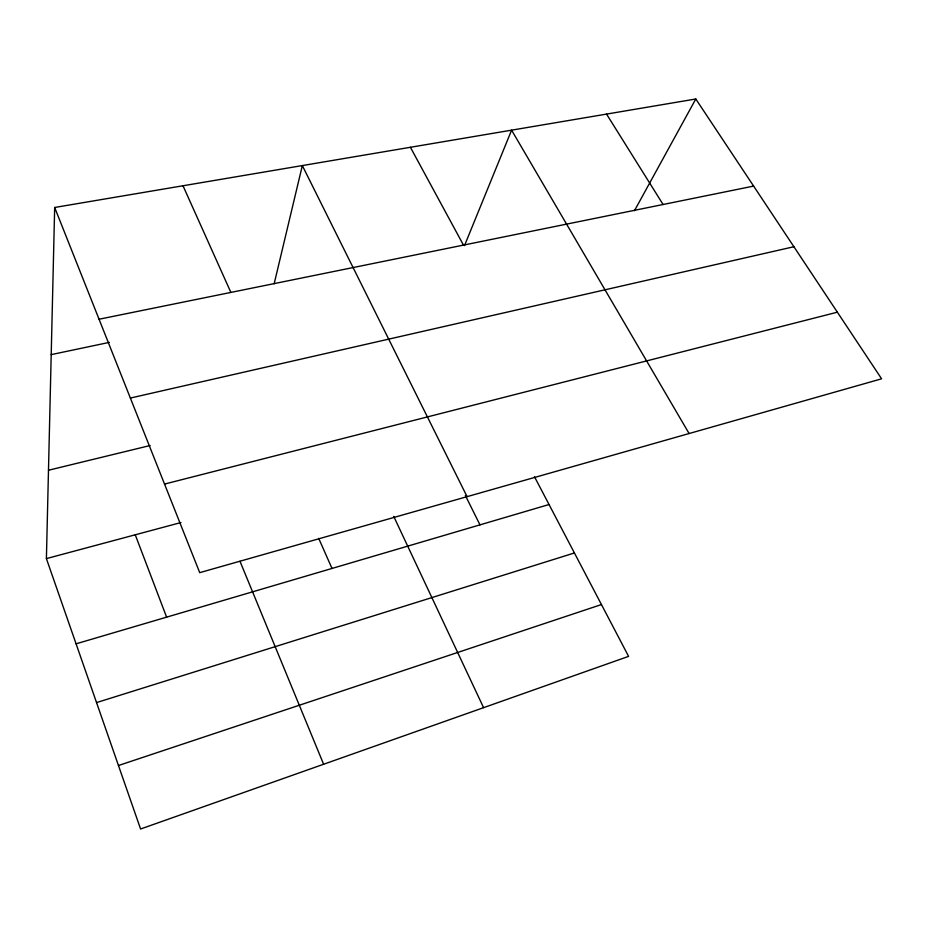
<?xml version="1.0" encoding="UTF-8"?>
<svg xmlns="http://www.w3.org/2000/svg" width="928" height="928" viewBox="0 0 928 928"><rect width="100%" height="100%" fill="white"/><g stroke="black" fill="none" stroke-linecap="round" stroke-linejoin="round"><path stroke-width="1.39" d="M534.482 476.748L628.592 656.363L140.58 829.006L46.4 558.61L54.671 207.478L695.791 98.994L881.6 378.81L199.717 572.657L54.671 207.478M274.154 283.817L302.331 165.567L467.086 496.654M464.51 245.595L511.595 130.152L689.098 433.538M634.45 210.749L695.791 98.994M118.471 765.507L601.448 604.557M96.547 702.589L574.42 552.96M76.084 643.823L549.04 504.519M46.4 558.61L180.96 522.545M164.534 484.08L837.358 312.191M48.488 470.241L150.162 445.51M130.372 398.054L793.892 246.732M51.202 354.624L109.295 342.386M99.064 319.232L753.629 186.087M606.541 114.098L663.091 204.508M410.408 147.285L463.478 245.108M465.38 495.506L479.973 524.854M393.75 516.432L483.581 707.658M183.002 185.762L230.875 292.424M318.698 538.333L331.992 568.446M239.992 561.289L323.617 764.254M135.256 534.795L166.611 617.155"/></g></svg>
